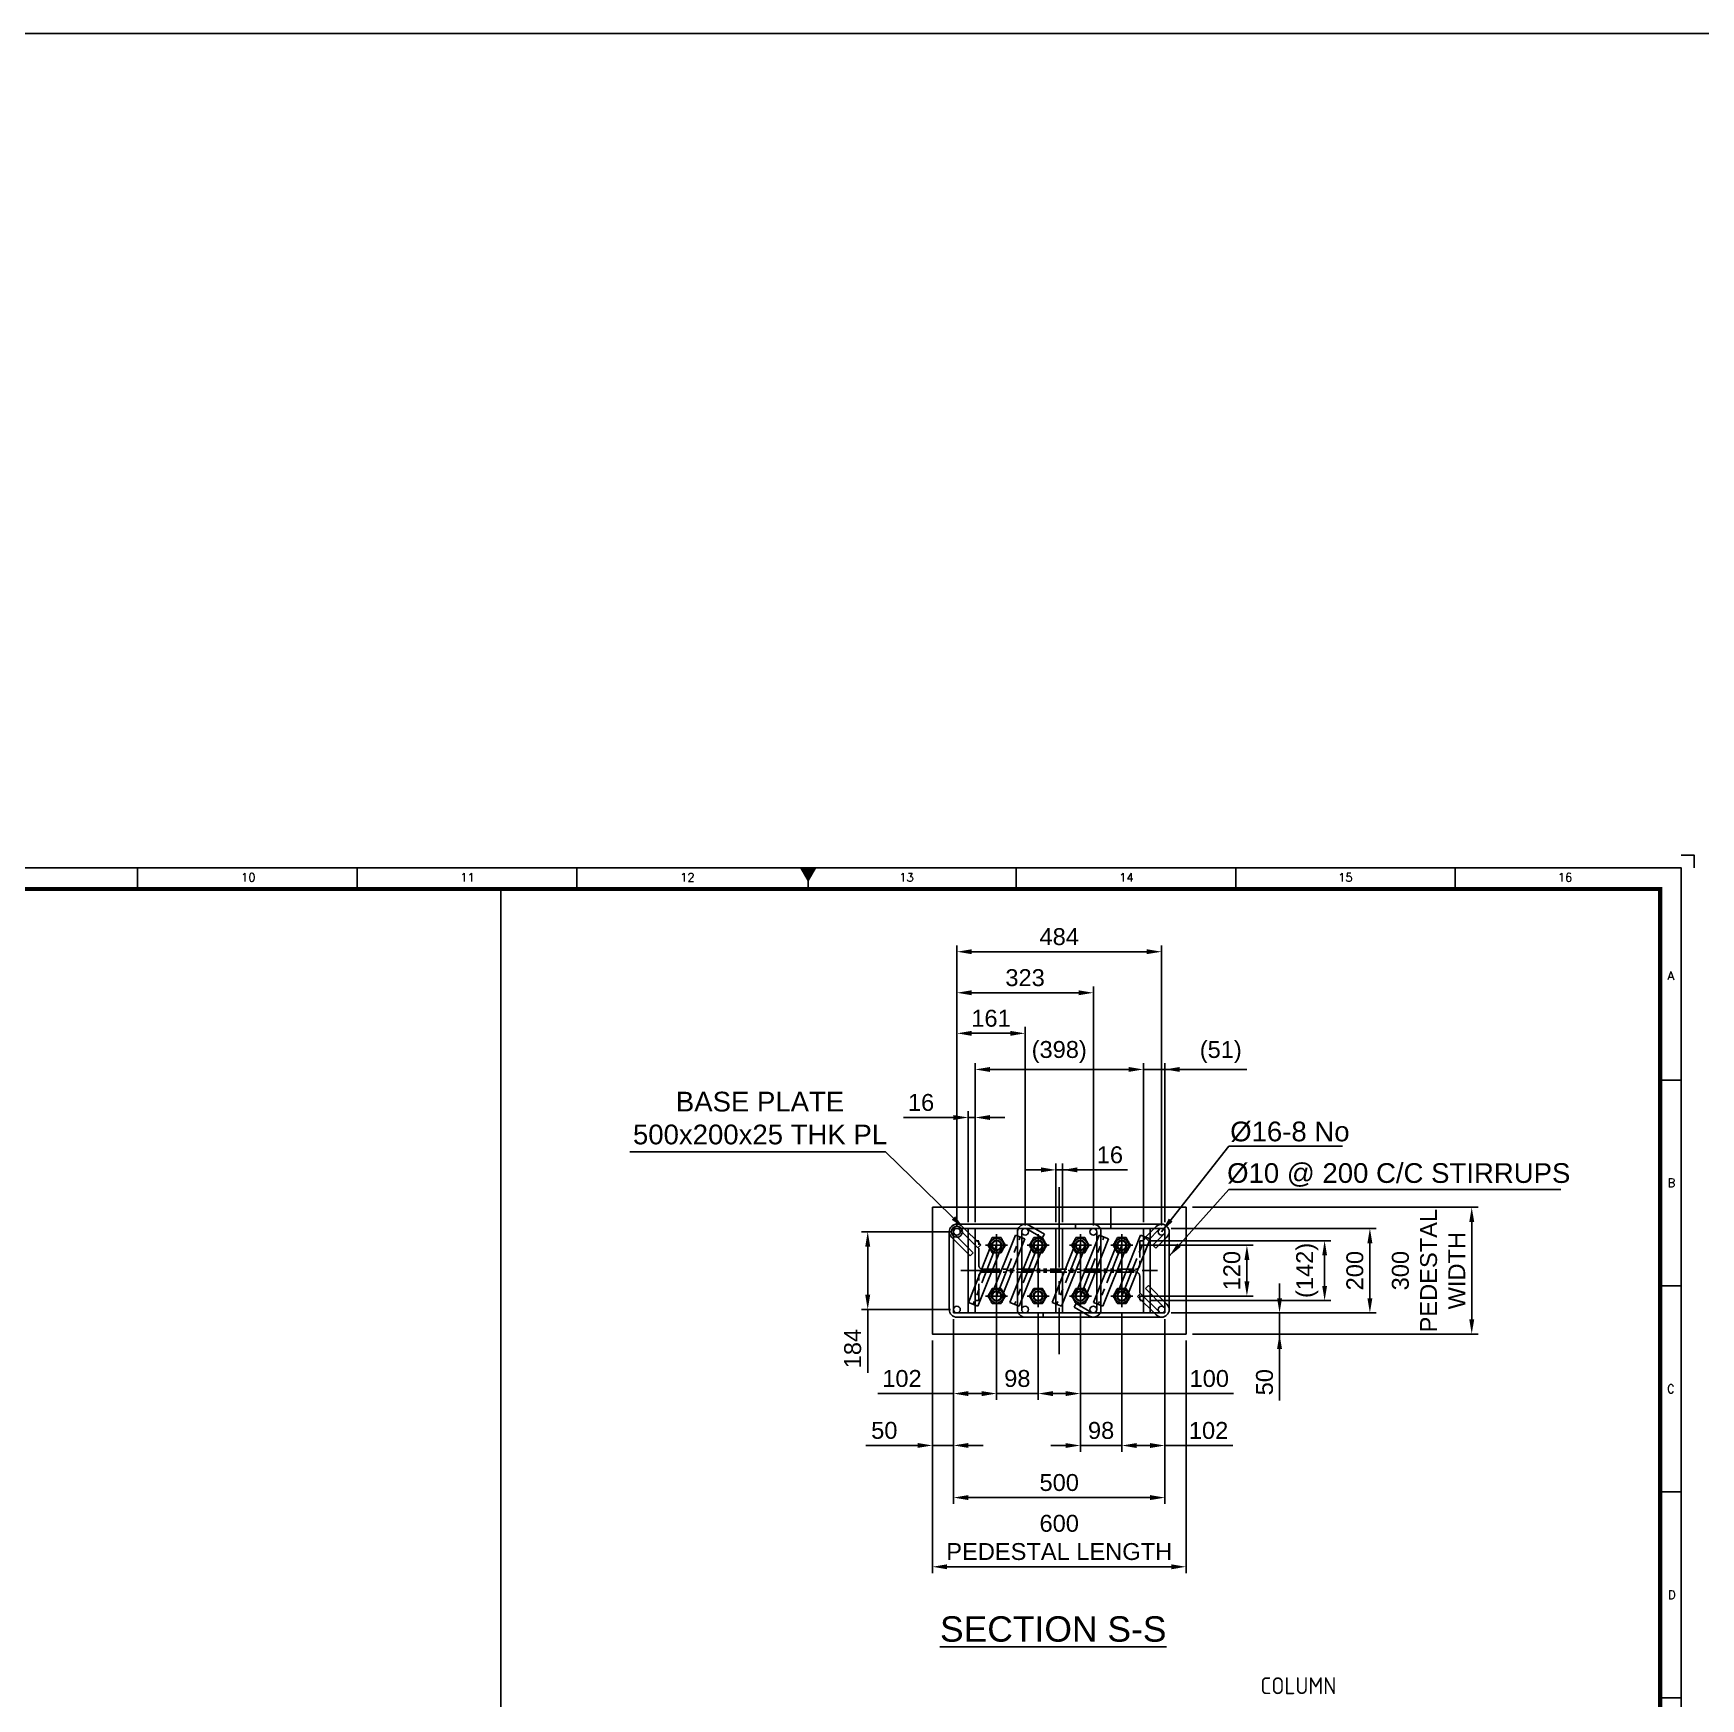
# Model space of a CAD drawing. Header units: millimetres. Extents: x -66 to 3621, y -1 to 3307.
# Drawn here: x 1471.8 to 1866.1, y 2215.4 to 2609 of the extents above; entities that cross this region are included whole.
import ezdxf
from ezdxf.enums import TextEntityAlignment as Align

# ---------------------------------------------------------------- set-up
doc = ezdxf.new("R2010")
doc.units = ezdxf.units.MM
doc.linetypes.add('CENTER2', pattern=[28.575, 19.05, -3.175, 3.175, -3.175])
doc.linetypes.add('PHANTOM2', pattern=[31.75, 15.875, -3.175, 3.175, -3.175, 3.175, -3.175])
doc.layers.add('BORDER', color=6, linetype='Continuous')
doc.styles.add('ACISOTS', font='isocp.shx')
doc.styles.add('ROMANS', font='romans.shx', dxfattribs={"width": 0.8})
doc.styles.get("Standard").update_dxf_attribs({"font": 'arial.ttf'})
doc.dimstyles.new('ISO-25', dxfattribs={"dimtxt": 4, "dimasz": 3.5, "dimexe": 1.5, "dimexo": 1.5, "dimgap": 1.5, "dimtad": 1, "dimtxsty": 'Standard', "dimcen": 0, "dimadec": 0, "dimazin": 0, "dimtfac": 1, "dimtmove": 0, "dimatfit": 3, "dimfxl": 1, "dimarcsym": 0})

# ---------------------------------------------------------------- blocks, each defined once
blk = doc.blocks.new('*D5960')
at = {"color": 0, "lineweight": -2}
for p, q in [((1689.41, 2305.01), (1689.41, 2261.37)), ((1739.41, 2305.01), (1739.41, 2261.37)), ((1692.91, 2262.87), (1735.91, 2262.87))]:
    blk.add_line(p, q, dxfattribs=at)
at = {"color": 0}
for points in [[(1692.91, 2263.46), (1692.91, 2262.29), (1689.41, 2262.87)], [(1735.91, 2262.29), (1735.91, 2263.46), (1739.41, 2262.87)]]:
    blk.add_solid(points, dxfattribs=at)
at = {"layer": 'Defpoints', "color": 0}
for p in [(1689.41, 2306.51), (1739.41, 2306.51), (1739.41, 2262.87)]:
    blk.add_point(p, dxfattribs=at)
at = {"color": 0, "insert": (1714.41, 2266.41), "char_height": 4, "attachment_point": 5}
blk.add_mtext('500', dxfattribs=at)
blk = doc.blocks.new('*D5961')
at = {"color": 0, "lineweight": -2}
for p, q in [((1710.11, 2340.33), (1706.61, 2340.33)), ((1713.61, 2328.01), (1713.61, 2341.83)), ((1713.61, 2340.33), (1715.21, 2340.33)), ((1715.21, 2328.01), (1715.21, 2341.83)), ((1715.21, 2340.33), (1730.56, 2340.33)), ((1718.71, 2340.33), (1722.21, 2340.33))]:
    blk.add_line(p, q, dxfattribs=at)
at = {"color": 0}
for points in [[(1710.11, 2339.75), (1710.11, 2340.92), (1713.61, 2340.33)], [(1718.71, 2340.92), (1718.71, 2339.75), (1715.21, 2340.33)]]:
    blk.add_solid(points, dxfattribs=at)
at = {"layer": 'Defpoints', "color": 0}
for p in [(1715.21, 2340.33), (1713.61, 2326.51), (1715.21, 2326.51)]:
    blk.add_point(p, dxfattribs=at)
at = {"color": 0, "insert": (1726.39, 2343.87), "char_height": 4, "attachment_point": 5}
blk.add_mtext('16', dxfattribs=at)
blk = doc.blocks.new('*D5962')
at = {"color": 0, "lineweight": -2}
for p, q in [((1694.51, 2328.01), (1694.51, 2365.57)), ((1734.31, 2328.01), (1734.31, 2365.57)), ((1730.81, 2364.07), (1698.01, 2364.07))]:
    blk.add_line(p, q, dxfattribs=at)
at = {"color": 0}
for points in [[(1698.01, 2364.65), (1698.01, 2363.49), (1694.51, 2364.07)], [(1730.81, 2363.49), (1730.81, 2364.65), (1734.31, 2364.07)]]:
    blk.add_solid(points, dxfattribs=at)
at = {"layer": 'Defpoints', "color": 0}
for p in [(1694.51, 2364.07), (1694.51, 2326.51), (1734.31, 2326.51)]:
    blk.add_point(p, dxfattribs=at)
at = {"color": 0, "insert": (1714.41, 2368.19), "char_height": 4, "attachment_point": 5}
blk.add_mtext('(398)', dxfattribs=at)
blk = doc.blocks.new('*D5963')
at = {"color": 0, "lineweight": -2}
for p, q in [((1692.91, 2328.01), (1692.91, 2354.21)), ((1694.51, 2328.01), (1694.51, 2354.21)), ((1689.41, 2352.71), (1677.56, 2352.71)), ((1694.51, 2352.71), (1692.91, 2352.71)), ((1698.01, 2352.71), (1701.51, 2352.71))]:
    blk.add_line(p, q, dxfattribs=at)
at = {"color": 0}
for points in [[(1689.41, 2352.13), (1689.41, 2353.29), (1692.91, 2352.71)], [(1698.01, 2353.29), (1698.01, 2352.13), (1694.51, 2352.71)]]:
    blk.add_solid(points, dxfattribs=at)
at = {"layer": 'Defpoints', "color": 0}
for p in [(1692.91, 2352.71), (1692.91, 2326.51), (1694.51, 2326.51)]:
    blk.add_point(p, dxfattribs=at)
at = {"color": 0, "insert": (1681.74, 2356.25), "char_height": 4, "attachment_point": 5}
blk.add_mtext('16', dxfattribs=at)
blk = doc.blocks.new('*D5964')
at = {"color": 0, "lineweight": -2}
for p, q in [((1735.81, 2323.6), (1778.67, 2323.6)), ((1777.17, 2312.92), (1777.17, 2320.1)), ((1735.81, 2309.42), (1778.67, 2309.42))]:
    blk.add_line(p, q, dxfattribs=at)
at = {"color": 0}
for points in [[(1777.75, 2320.1), (1776.59, 2320.1), (1777.17, 2323.6)], [(1776.59, 2312.92), (1777.75, 2312.92), (1777.17, 2309.42)]]:
    blk.add_solid(points, dxfattribs=at)
at = {"layer": 'Defpoints', "color": 0}
for p in [(1734.31, 2323.6), (1777.17, 2323.6), (1734.31, 2309.42)]:
    blk.add_point(p, dxfattribs=at)
at = {"color": 0, "insert": (1773.05, 2316.57), "char_height": 4, "attachment_point": 5, "rotation": 90}
blk.add_mtext('(142)', dxfattribs=at)
blk = doc.blocks.new('*D5965')
at = {"color": 0, "lineweight": -2}
for p, q in [((1745.91, 2331.51), (1813.45, 2331.51)), ((1811.95, 2305.01), (1811.95, 2328.01)), ((1745.91, 2301.51), (1813.45, 2301.51))]:
    blk.add_line(p, q, dxfattribs=at)
at = {"color": 0}
for points in [[(1812.54, 2328.01), (1811.37, 2328.01), (1811.95, 2331.51)], [(1811.37, 2305.01), (1812.54, 2305.01), (1811.95, 2301.51)]]:
    blk.add_solid(points, dxfattribs=at)
at = {"layer": 'Defpoints', "color": 0}
for p in [(1744.41, 2331.51), (1811.95, 2331.51), (1744.41, 2301.51)]:
    blk.add_point(p, dxfattribs=at)
at = {"color": 0, "insert": (1801.74, 2316.51), "char_height": 4, "attachment_point": 5, "rotation": 90}
blk.add_mtext('300\\PPEDESTAL\\PWIDTH', dxfattribs=at)
blk = doc.blocks.new('A$7E96413B21352')
at = {"color": 1}
for p, q in [((0.06, 1.91), (0, 1.8)), ((0, 1.8), (0.06, 1.69)), ((0, 1.8), (0, 1.8)), ((0.12, 2.01), (0.06, 1.91)), ((0.06, 1.69), (0.12, 1.59)), ((0.18, 2.11), (0.12, 2.01)), ((0.12, 1.59), (0.18, 1.49)), ((0.23, 2.2), (0.18, 2.11)), ((0.18, 1.49), (0.23, 1.4)), ((0.29, 2.3), (0.23, 2.2)), ((0.23, 1.4), (0.29, 1.3)), ((0.34, 2.39), (0.29, 2.3)), ((0.29, 1.3), (0.34, 1.21)), ((0.39, 2.48), (0.34, 2.39)), ((0.34, 1.21), (0.39, 1.12)), ((0.44, 2.57), (0.39, 2.48)), ((0.39, 1.12), (0.44, 1.03)), ((0.49, 2.66), (0.44, 2.57)), ((0.44, 1.03), (0.49, 0.94)), ((0.55, 2.74), (0.49, 2.66)), ((0.49, 0.94), (0.55, 0.86)), ((0.6, 2.83), (0.55, 2.74)), ((0.55, 0.86), (0.6, 0.77)), ((0.65, 2.92), (0.6, 2.83)), ((0.6, 0.77), (0.65, 0.68)), ((0.7, 3.01), (0.65, 2.92)), ((0.65, 0.68), (0.7, 0.59)), ((0.75, 3.1), (0.7, 3.01)), ((0.7, 0.59), (0.75, 0.5)), ((0.81, 3.2), (0.75, 3.1)), ((0.75, 0.5), (0.81, 0.4)), ((0.86, 3.29), (0.81, 3.2)), ((0.81, 0.4), (0.86, 0.31)), ((0.92, 3.39), (0.86, 3.29)), ((0.86, 0.31), (0.92, 0.21)), ((0.98, 3.49), (0.92, 3.39)), ((0.92, 0.21), (0.98, 0.11)), ((1.04, 3.6), (0.98, 3.49)), ((0.98, 0.11), (1.04, 0)), ((1.16, 3.6), (1.04, 3.6)), ((1.04, 3.6), (1.04, 3.6)), ((1.04, 0), (1.16, 0)), ((1.04, 0), (1.04, 0)), ((1.28, 3.6), (1.16, 3.6)), ((1.16, 0), (1.28, 0)), ((1.4, 3.6), (1.28, 3.6)), ((1.28, 0), (1.4, 0)), ((1.51, 3.6), (1.4, 3.6)), ((1.4, 0), (1.51, 0)), ((1.61, 3.6), (1.51, 3.6)), ((1.51, 0), (1.61, 0)), ((1.72, 3.6), (1.61, 3.6)), ((1.61, 0), (1.72, 0)), ((1.82, 3.6), (1.72, 3.6)), ((1.72, 0), (1.82, 0)), ((1.93, 3.6), (1.82, 3.6)), ((1.82, 0), (1.93, 0)), ((2.03, 3.6), (1.93, 3.6)), ((1.93, 0), (2.03, 0)), ((2.13, 3.6), (2.03, 3.6)), ((2.03, 0), (2.13, 0)), ((2.23, 3.6), (2.13, 3.6)), ((2.13, 0), (2.23, 0)), ((2.33, 3.6), (2.23, 3.6)), ((2.23, 0), (2.33, 0)), ((2.44, 3.6), (2.33, 3.6)), ((2.33, 0), (2.44, 0)), ((2.54, 3.6), (2.44, 3.6)), ((2.44, 0), (2.54, 0)), ((2.65, 3.6), (2.54, 3.6)), ((2.54, 0), (2.65, 0)), ((2.76, 3.6), (2.65, 3.6)), ((2.65, 0), (2.76, 0)), ((2.88, 3.6), (2.76, 3.6)), ((2.76, 0), (2.88, 0)), ((2.99, 3.6), (2.88, 3.6)), ((2.88, 0), (2.99, 0)), ((3.12, 3.6), (2.99, 3.6)), ((2.99, 0), (3.12, 0)), ((3.18, 3.49), (3.12, 3.6)), ((3.12, 3.6), (3.12, 3.6)), ((3.12, 0), (3.18, 0.11)), ((3.12, 0), (3.12, 0)), ((3.24, 3.39), (3.18, 3.49)), ((3.18, 0.11), (3.24, 0.21)), ((3.3, 3.29), (3.24, 3.39)), ((3.24, 0.21), (3.3, 0.31)), ((3.35, 3.2), (3.3, 3.29)), ((3.3, 0.31), (3.35, 0.4)), ((3.41, 3.1), (3.35, 3.2)), ((3.35, 0.4), (3.41, 0.5)), ((3.46, 3.01), (3.41, 3.1)), ((3.41, 0.5), (3.46, 0.59)), ((3.51, 2.92), (3.46, 3.01)), ((3.46, 0.59), (3.51, 0.68)), ((3.56, 2.83), (3.51, 2.92)), ((3.51, 0.68), (3.56, 0.77)), ((3.61, 2.74), (3.56, 2.83)), ((3.56, 0.77), (3.61, 0.86)), ((3.66, 2.66), (3.61, 2.74)), ((3.61, 0.86), (3.66, 0.94)), ((3.71, 2.57), (3.66, 2.66)), ((3.66, 0.94), (3.71, 1.03)), ((3.76, 2.48), (3.71, 2.57)), ((3.71, 1.03), (3.76, 1.12)), ((3.82, 2.39), (3.76, 2.48)), ((3.76, 1.12), (3.82, 1.21)), ((3.87, 2.3), (3.82, 2.39)), ((3.82, 1.21), (3.87, 1.3)), ((3.92, 2.2), (3.87, 2.3)), ((3.87, 1.3), (3.92, 1.4)), ((3.98, 2.11), (3.92, 2.2)), ((3.92, 1.4), (3.98, 1.49)), ((4.04, 2.01), (3.98, 2.11)), ((3.98, 1.49), (4.04, 1.59)), ((4.1, 1.91), (4.04, 2.01)), ((4.04, 1.59), (4.1, 1.69)), ((4.16, 1.8), (4.1, 1.91)), ((4.1, 1.69), (4.16, 1.8)), ((4.16, 1.8), (4.16, 1.8))]:
    blk.add_line(p, q, dxfattribs=at)
for radius, start, end in [(1.65, 0, 180), (1.65, 0, 180), (1.65, 180, 0), (1.65, 180, 0), (1.2, 0, 180), (1.2, 0, 180), (1.2, 180, 0), (1.2, 180, 0), (1.04, 0, 180), (1.04, 180, 0)]:
    blk.add_arc((2.08, 1.8), radius, start, end, dxfattribs=at)
blk = doc.blocks.new('*D5966')
at = {"color": 0, "lineweight": -2}
for p, q in [((1689.41, 2305.01), (1689.41, 2273.7)), ((1684.41, 2300.01), (1684.41, 2273.7)), ((1680.91, 2275.2), (1668.7, 2275.2)), ((1689.41, 2275.2), (1684.41, 2275.2)), ((1692.91, 2275.2), (1696.41, 2275.2))]:
    blk.add_line(p, q, dxfattribs=at)
at = {"color": 0}
for points in [[(1680.91, 2274.62), (1680.91, 2275.78), (1684.41, 2275.2)], [(1692.91, 2275.78), (1692.91, 2274.62), (1689.41, 2275.2)]]:
    blk.add_solid(points, dxfattribs=at)
at = {"layer": 'Defpoints', "color": 0}
for p in [(1689.41, 2306.51), (1684.41, 2301.51), (1684.41, 2275.2)]:
    blk.add_point(p, dxfattribs=at)
at = {"color": 0, "insert": (1673.05, 2278.74), "char_height": 4, "attachment_point": 5}
blk.add_mtext('50', dxfattribs=at)
blk = doc.blocks.new('*D5967')
at = {"color": 0, "lineweight": -2}
for p, q in [((1734.31, 2328.01), (1734.31, 2365.57)), ((1739.41, 2328.01), (1739.41, 2365.57)), ((1730.81, 2364.07), (1727.31, 2364.07)), ((1734.31, 2364.07), (1739.41, 2364.07)), ((1739.41, 2364.07), (1758.81, 2364.07)), ((1742.91, 2364.07), (1746.41, 2364.07))]:
    blk.add_line(p, q, dxfattribs=at)
at = {"color": 0}
for points in [[(1730.81, 2363.49), (1730.81, 2364.65), (1734.31, 2364.07)], [(1742.91, 2364.65), (1742.91, 2363.49), (1739.41, 2364.07)]]:
    blk.add_solid(points, dxfattribs=at)
at = {"layer": 'Defpoints', "color": 0}
for p in [(1739.41, 2364.07), (1734.31, 2326.51), (1739.41, 2326.51)]:
    blk.add_point(p, dxfattribs=at)
at = {"color": 0, "insert": (1752.61, 2368.19), "char_height": 4, "attachment_point": 5}
blk.add_mtext('(51)', dxfattribs=at)
blk = doc.blocks.new('*D5968')
at = {"color": 0, "lineweight": -2}
for p, q in [((1699.61, 2306.41), (1699.61, 2285.96)), ((1709.41, 2306.41), (1709.41, 2285.96)), ((1696.11, 2287.46), (1692.61, 2287.46)), ((1699.61, 2287.46), (1709.41, 2287.46)), ((1712.91, 2287.46), (1716.41, 2287.46))]:
    blk.add_line(p, q, dxfattribs=at)
at = {"color": 0}
for points in [[(1696.11, 2286.87), (1696.11, 2288.04), (1699.61, 2287.46)], [(1712.91, 2288.04), (1712.91, 2286.87), (1709.41, 2287.46)]]:
    blk.add_solid(points, dxfattribs=at)
at = {"layer": 'Defpoints', "color": 0}
for p in [(1699.61, 2307.91), (1709.41, 2307.91), (1709.41, 2287.46)]:
    blk.add_point(p, dxfattribs=at)
at = {"color": 0, "insert": (1704.51, 2291), "char_height": 4, "attachment_point": 5}
blk.add_mtext('98', dxfattribs=at)
blk = doc.blocks.new('*D5969')
at = {"color": 0, "lineweight": -2}
for p, q in [((1709.41, 2306.41), (1709.41, 2285.96)), ((1719.41, 2306.41), (1719.41, 2285.96)), ((1712.91, 2287.46), (1715.91, 2287.46)), ((1719.41, 2287.46), (1755.61, 2287.46))]:
    blk.add_line(p, q, dxfattribs=at)
at = {"color": 0}
for points in [[(1712.91, 2288.04), (1712.91, 2286.87), (1709.41, 2287.46)], [(1715.91, 2286.87), (1715.91, 2288.04), (1719.41, 2287.46)]]:
    blk.add_solid(points, dxfattribs=at)
at = {"layer": 'Defpoints', "color": 0}
for p in [(1709.41, 2307.91), (1719.41, 2307.91), (1719.41, 2287.46)]:
    blk.add_point(p, dxfattribs=at)
at = {"color": 0, "insert": (1749.89, 2291), "char_height": 4, "attachment_point": 5}
blk.add_mtext('100', dxfattribs=at)
blk = doc.blocks.new('*D5970')
at = {"color": 0, "lineweight": -2}
for p, q in [((1719.41, 2306.41), (1719.41, 2273.68)), ((1729.21, 2306.41), (1729.21, 2273.68)), ((1715.91, 2275.18), (1712.41, 2275.18)), ((1719.41, 2275.18), (1729.21, 2275.18)), ((1732.71, 2275.18), (1736.21, 2275.18))]:
    blk.add_line(p, q, dxfattribs=at)
at = {"color": 0}
for points in [[(1715.91, 2274.6), (1715.91, 2275.76), (1719.41, 2275.18)], [(1732.71, 2275.76), (1732.71, 2274.6), (1729.21, 2275.18)]]:
    blk.add_solid(points, dxfattribs=at)
at = {"layer": 'Defpoints', "color": 0}
for p in [(1719.41, 2307.91), (1729.21, 2307.91), (1729.21, 2275.18)]:
    blk.add_point(p, dxfattribs=at)
at = {"color": 0, "insert": (1724.31, 2278.72), "char_height": 4, "attachment_point": 5}
blk.add_mtext('98', dxfattribs=at)
blk = doc.blocks.new('*D5971')
at = {"color": 0, "lineweight": -2}
for p, q in [((1729.21, 2306.41), (1729.21, 2273.68)), ((1739.41, 2305.01), (1739.41, 2273.68)), ((1735.91, 2275.18), (1732.71, 2275.18)), ((1739.41, 2275.18), (1755.44, 2275.18))]:
    blk.add_line(p, q, dxfattribs=at)
at = {"color": 0}
for points in [[(1732.71, 2275.76), (1732.71, 2274.6), (1729.21, 2275.18)], [(1735.91, 2274.6), (1735.91, 2275.76), (1739.41, 2275.18)]]:
    blk.add_solid(points, dxfattribs=at)
at = {"layer": 'Defpoints', "color": 0}
for p in [(1729.21, 2307.91), (1739.41, 2306.51), (1729.21, 2275.18)]:
    blk.add_point(p, dxfattribs=at)
at = {"color": 0, "insert": (1749.73, 2278.72), "char_height": 4, "attachment_point": 5}
blk.add_mtext('102', dxfattribs=at)
blk = doc.blocks.new('*D5972')
at = {"color": 0, "lineweight": -2}
for p, q in [((1699.61, 2306.41), (1699.61, 2285.96)), ((1689.41, 2305.01), (1689.41, 2285.96)), ((1689.41, 2287.46), (1671.51, 2287.46)), ((1696.11, 2287.46), (1692.91, 2287.46))]:
    blk.add_line(p, q, dxfattribs=at)
at = {"color": 0}
for points in [[(1692.91, 2288.04), (1692.91, 2286.87), (1689.41, 2287.46)], [(1696.11, 2286.87), (1696.11, 2288.04), (1699.61, 2287.46)]]:
    blk.add_solid(points, dxfattribs=at)
at = {"layer": 'Defpoints', "color": 0}
for p in [(1689.41, 2306.51), (1699.61, 2307.91), (1689.41, 2287.46)]:
    blk.add_point(p, dxfattribs=at)
at = {"color": 0, "insert": (1677.22, 2291), "char_height": 4, "attachment_point": 5}
blk.add_mtext('102', dxfattribs=at)
blk = doc.blocks.new('A$7E978A243B256')
at = {"color": 5}
for p, q in [((7.33, 14.26), (0, 1.17)), ((9.43, 13.09), (2.09, 0)), ((0, 1.17), (2.09, 0))]:
    blk.add_line(p, q, dxfattribs=at)
at = {"color": 5, "linetype": 'CENTER2', "ltscale": 0.5}
blk.add_line((8.38, 13.67), (1.05, 0.59), dxfattribs=at)
at = {"color": 5}
blk.add_circle((8.38, 13.67), 1.2, dxfattribs=at)
blk = doc.blocks.new('A$7E978A26C98')
at = {"color": 6}
for p, q in [((7.33, 14.26), (0, 1.17)), ((9.43, 13.09), (2.09, 0)), ((0, 1.17), (2.09, 0))]:
    blk.add_line(p, q, dxfattribs=at)
at = {"color": 6, "linetype": 'CENTER2', "ltscale": 0.5}
blk.add_line((8.38, 13.67), (1.05, 0.59), dxfattribs=at)
at = {"color": 6}
blk.add_circle((8.38, 13.67), 1.2, dxfattribs=at)
blk = doc.blocks.new('*D5973')
at = {"color": 0, "lineweight": -2}
for p, q in [((1684.41, 2300.01), (1684.41, 2245.02)), ((1744.41, 2300.01), (1744.41, 2245.02)), ((1687.91, 2246.52), (1740.91, 2246.52))]:
    blk.add_line(p, q, dxfattribs=at)
at = {"color": 0}
for points in [[(1687.91, 2247.1), (1687.91, 2245.93), (1684.41, 2246.52)], [(1740.91, 2245.93), (1740.91, 2247.1), (1744.41, 2246.52)]]:
    blk.add_solid(points, dxfattribs=at)
at = {"layer": 'Defpoints', "color": 0}
for p in [(1684.41, 2301.51), (1744.41, 2301.51), (1744.41, 2246.52)]:
    blk.add_point(p, dxfattribs=at)
at = {"color": 0, "insert": (1714.41, 2253.43), "char_height": 4, "attachment_point": 5}
blk.add_mtext('600\\PPEDESTAL LENGTH', dxfattribs=at)
blk = doc.blocks.new('*D5974')
at = {"color": 0, "lineweight": -2}
for p, q in [((1740.91, 2326.51), (1789.37, 2326.51)), ((1787.87, 2310.01), (1787.87, 2323.01)), ((1740.91, 2306.51), (1789.37, 2306.51))]:
    blk.add_line(p, q, dxfattribs=at)
at = {"color": 0}
for points in [[(1788.45, 2323.01), (1787.29, 2323.01), (1787.87, 2326.51)], [(1787.29, 2310.01), (1788.45, 2310.01), (1787.87, 2306.51)]]:
    blk.add_solid(points, dxfattribs=at)
at = {"layer": 'Defpoints', "color": 0}
for p in [(1739.41, 2326.51), (1787.87, 2326.51), (1739.41, 2306.51)]:
    blk.add_point(p, dxfattribs=at)
at = {"color": 0, "insert": (1784.33, 2316.51), "char_height": 4, "attachment_point": 5, "rotation": 90}
blk.add_mtext('200', dxfattribs=at)
blk = doc.blocks.new('*D5975')
at = {"color": 0, "lineweight": -2}
for p, q in [((1766.51, 2310.01), (1766.51, 2313.51)), ((1740.91, 2306.51), (1768.01, 2306.51)), ((1766.51, 2301.51), (1766.51, 2306.51)), ((1745.91, 2301.51), (1768.01, 2301.51)), ((1766.51, 2301.51), (1766.51, 2285.79)), ((1766.51, 2298.01), (1766.51, 2294.51))]:
    blk.add_line(p, q, dxfattribs=at)
at = {"color": 0}
for points in [[(1765.92, 2310.01), (1767.09, 2310.01), (1766.51, 2306.51)], [(1767.09, 2298.01), (1765.92, 2298.01), (1766.51, 2301.51)]]:
    blk.add_solid(points, dxfattribs=at)
at = {"layer": 'Defpoints', "color": 0}
for p in [(1739.41, 2306.51), (1766.51, 2306.51), (1744.41, 2301.51)]:
    blk.add_point(p, dxfattribs=at)
at = {"color": 0, "insert": (1762.97, 2290.15), "char_height": 4, "attachment_point": 5, "rotation": 90}
blk.add_mtext('50', dxfattribs=at)
blk = doc.blocks.new('*D5976')
at = {"color": 0, "lineweight": -2}
for p, q in [((1733.31, 2322.51), (1760.29, 2322.51)), ((1758.79, 2314.01), (1758.79, 2319.01)), ((1733.31, 2310.51), (1760.29, 2310.51))]:
    blk.add_line(p, q, dxfattribs=at)
at = {"color": 0}
for points in [[(1759.38, 2319.01), (1758.21, 2319.01), (1758.79, 2322.51)], [(1758.21, 2314.01), (1759.38, 2314.01), (1758.79, 2310.51)]]:
    blk.add_solid(points, dxfattribs=at)
at = {"layer": 'Defpoints', "color": 0}
for p in [(1731.81, 2322.51), (1758.79, 2322.51), (1731.81, 2310.51)]:
    blk.add_point(p, dxfattribs=at)
at = {"color": 0, "insert": (1755.25, 2316.51), "char_height": 4, "attachment_point": 5, "rotation": 90}
blk.add_mtext('120', dxfattribs=at)
blk = doc.blocks.new('*D5983')
at = {"color": 0, "lineweight": -2}
for p, q in [((1690.21, 2327.21), (1690.21, 2374.11)), ((1706.34, 2327.21), (1706.34, 2374.11)), ((1693.71, 2372.61), (1702.84, 2372.61))]:
    blk.add_line(p, q, dxfattribs=at)
at = {"color": 0}
for points in [[(1693.71, 2373.19), (1693.71, 2372.02), (1690.21, 2372.61)], [(1702.84, 2372.02), (1702.84, 2373.19), (1706.34, 2372.61)]]:
    blk.add_solid(points, dxfattribs=at)
at = {"layer": 'Defpoints', "color": 0}
for p in [(1706.34, 2372.61), (1690.21, 2325.71), (1706.34, 2325.71)]:
    blk.add_point(p, dxfattribs=at)
at = {"color": 0, "insert": (1698.28, 2376.15), "char_height": 4, "attachment_point": 5}
blk.add_mtext('161', dxfattribs=at)
blk = doc.blocks.new('*D5984')
at = {"color": 0, "lineweight": -2}
for p, q in [((1690.21, 2327.21), (1690.21, 2383.7)), ((1693.71, 2382.2), (1718.98, 2382.2)), ((1722.48, 2327.21), (1722.48, 2383.7))]:
    blk.add_line(p, q, dxfattribs=at)
at = {"color": 0}
for points in [[(1693.71, 2382.78), (1693.71, 2381.61), (1690.21, 2382.2)], [(1718.98, 2381.61), (1718.98, 2382.78), (1722.48, 2382.2)]]:
    blk.add_solid(points, dxfattribs=at)
at = {"layer": 'Defpoints', "color": 0}
for p in [(1722.48, 2382.2), (1690.21, 2325.71), (1722.48, 2325.71)]:
    blk.add_point(p, dxfattribs=at)
at = {"color": 0, "insert": (1706.34, 2385.74), "char_height": 4, "attachment_point": 5}
blk.add_mtext('323', dxfattribs=at)
blk = doc.blocks.new('*D5985')
at = {"color": 0, "lineweight": -2}
for p, q in [((1690.21, 2327.21), (1690.21, 2393.4)), ((1738.61, 2327.21), (1738.61, 2393.4)), ((1693.71, 2391.9), (1735.11, 2391.9))]:
    blk.add_line(p, q, dxfattribs=at)
at = {"color": 0}
for points in [[(1693.71, 2392.48), (1693.71, 2391.32), (1690.21, 2391.9)], [(1735.11, 2391.32), (1735.11, 2392.48), (1738.61, 2391.9)]]:
    blk.add_solid(points, dxfattribs=at)
at = {"layer": 'Defpoints', "color": 0}
for p in [(1738.61, 2391.9), (1690.21, 2325.71), (1738.61, 2325.71)]:
    blk.add_point(p, dxfattribs=at)
at = {"color": 0, "insert": (1714.41, 2395.44), "char_height": 4, "attachment_point": 5}
blk.add_mtext('484', dxfattribs=at)
blk = doc.blocks.new('*D5986')
at = {"color": 0, "lineweight": -2}
for p, q in [((1688.71, 2325.71), (1667.63, 2325.71)), ((1669.13, 2310.81), (1669.13, 2322.21)), ((1688.71, 2307.31), (1667.63, 2307.31)), ((1669.13, 2307.31), (1669.13, 2292.37))]:
    blk.add_line(p, q, dxfattribs=at)
at = {"color": 0}
for points in [[(1669.71, 2322.21), (1668.54, 2322.21), (1669.13, 2325.71)], [(1668.54, 2310.81), (1669.71, 2310.81), (1669.13, 2307.31)]]:
    blk.add_solid(points, dxfattribs=at)
at = {"layer": 'Defpoints', "color": 0}
for p in [(1669.13, 2325.71), (1690.21, 2325.71), (1690.21, 2307.31)]:
    blk.add_point(p, dxfattribs=at)
at = {"color": 0, "insert": (1665.58, 2298.09), "char_height": 4, "attachment_point": 5, "rotation": 90}
blk.add_mtext('184', dxfattribs=at)
blk = doc.blocks.new('A$7E97B133649')
at = {"color": 1}
for p, q in [((0, 20.2), (0, 1.8)), ((1, 20.2), (1, 1.8)), ((1.8, 22), (50.2, 22)), ((1.8, 21), (50.2, 21)), ((51, 20.2), (51, 1.8)), ((52, 20.2), (52, 1.8)), ((0.53, 3.07), (3.14, 5.69)), ((1.23, 2.37), (3.85, 4.98)), ((3.85, 4.98), (3.14, 5.69)), ((50.2, 1), (1.8, 1)), ((50.2, 0), (1.8, 0)), ((2.37, 1.23), (4.98, 3.85)), ((3.07, 0.53), (5.69, 3.14)), ((5.69, 3.14), (4.98, 3.85))]:
    blk.add_line(p, q, dxfattribs=at)
at = {"color": 1, "lineweight": 0}
for radius in [1.8, 0.8]:
    blk.add_arc((1.8, 20.2), radius, 90, 180, dxfattribs=at)
at = {"color": 1}
for centre, radius, start, end in [((50.2, 20.2), 1.8, 0, 90), ((50.2, 20.2), 0.8, 0, 90), ((1.8, 1.8), 1.8, 135, 315), ((1.8, 1.8), 0.8, 135, 315), ((50.2, 1.8), 1.8, 270, 0), ((50.2, 1.8), 0.8, 270, 0)]:
    blk.add_arc(centre, radius, start, end, dxfattribs=at)
blk = doc.blocks.new('A$7E97B13191B20')
at = {"color": 3}
for p, q in [((0, 20.2), (0, 1.8)), ((1, 20.2), (1, 1.8)), ((5.86, 18.78), (2.2, 20.89)), ((6.36, 19.64), (2.7, 21.76)), ((5.86, 18.78), (6.36, 19.64)), ((1.8, 1), (6.03, 1)), ((1.8, 0), (6.03, 0)), ((6.03, 0), (6.03, 1))]:
    blk.add_line(p, q, dxfattribs=at)
for centre, radius, start, end in [((1.8, 20.2), 1.8, 60, 180), ((1.8, 20.2), 0.8, 60, 180), ((1.8, 1.8), 1.8, 180, 270), ((1.8, 1.8), 0.8, 180, 270)]:
    blk.add_arc(centre, radius, start, end, dxfattribs=at)
blk = doc.blocks.new('A$7E97B1321435D')
at = {"color": 6, "linetype": 'PHANTOM2', "ltscale": 0.25}
for p, q in [((3.37, 0), (3.37, 14.18)), ((3.37, 14.18), (4.23, 14.18)), ((4.23, 8.43), (4.23, 14.18)), ((42.31, 14.18), (42.31, 8.43)), ((42.31, 14.18), (43.17, 14.18)), ((43.17, 14.18), (43.17, 0)), ((4.23, 0), (4.23, 5.75)), ((5.25, 7.41), (41.29, 7.41)), ((5.25, 6.77), (41.29, 6.77)), ((42.31, 5.75), (42.31, 0)), ((3.37, 0), (4.23, 0)), ((42.31, 0), (43.17, 0))]:
    blk.add_line(p, q, dxfattribs=at)
at = {"color": 3, "linetype": 'CENTER2', "ltscale": 0.5}
blk.add_line((0, 7.09), (46.54, 7.09), dxfattribs=at)
at = {"color": 6, "linetype": 'PHANTOM2', "ltscale": 0.25}
for centre, start, end in [((5.25, 8.43), 180, 270), ((41.29, 5.75), 0, 90)]:
    blk.add_arc(centre, 1.02, start, end, dxfattribs=at)
at = {"color": 6, "linetype": 'PHANTOM2', "ltscale": 0.25, "extrusion": (0, 0, -1)}
for centre, start, end in [((-41.29, 8.43), 180, 270), ((-5.25, 5.75), 0, 90)]:
    blk.add_arc(centre, 1.02, start, end, dxfattribs=at)
blk = doc.blocks.new('A1B')
at = {"layer": 'BORDER', "color": 1}
for p, q in [((471.94, 585), (471.94, 590)), ((523.88, 585), (523.88, 590)), ((575.81, 585), (575.81, 590)), ((679.69, 590), (679.69, 585)), ((731.63, 590), (731.63, 585)), ((731.63, 585), (731.63, 590)), ((731.63, 590), (731.63, 585)), ((783.56, 590), (783.56, 585)), ((783.56, 585), (783.56, 590)), ((837, 539.83), (832, 539.83)), ((837, 491.17), (832, 491.17)), ((837, 442.5), (832, 442.5)), ((837, 393.84), (832, 393.84))]:
    blk.add_line(p, q, dxfattribs=at)
at = {"layer": 'BORDER'}
for p, q in [((630.5, 587), (628.77, 590)), ((630.5, 590), (630.5, 585)), ((630.5, 587), (632.23, 590))]:
    blk.add_line(p, q, dxfattribs=at)
at = {"layer": 'BORDER', "color": 1}
blk.add_lwpolyline([(840, 590), (840, 593), (837, 593)], dxfattribs=at)
at = {"layer": 'BORDER'}
blk.add_lwpolyline([(837, 3), (837, 590), (3, 590), (3, 3)], close=True, dxfattribs=at)
at = {"layer": 'BORDER', "const_width": 1}
blk.add_lwpolyline([(8, 8), (832, 8), (832, 585), (8, 585)], close=True, dxfattribs=at)
at = {"layer": 'BORDER'}
blk.add_solid([(632.23, 590), (628.77, 590), (630.5, 587)], dxfattribs=at)
at = {"layer": 'BORDER', "color": 1, "style": 'ROMANS'}
for s, p in [('10', (498.13, 586.75)), ('11', (549.97, 586.75)), ('12', (601.96, 586.75)), ('13', (653.79, 586.75)), ('14', (705.77, 586.75)), ('15', (757.56, 586.75)), ('16', (809.48, 586.75)), ('A', (834.52, 563.52)), ('B', (834.65, 514.55)), ('C', (834.51, 465.84)), ('D', (834.75, 417.17))]:
    blk.add_text(s, height=2, dxfattribs=at).set_placement(p, align=Align.CENTER)
blk = doc.blocks.new('A$7E9719F61F211')
at = {"color": 2}
for p, q in [((0, 1.8), (0, 20.2)), ((1, 1.8), (1, 20.2)), ((1.8, 22), (34.07, 22)), ((1.8, 21), (34.07, 21)), ((32.79, 21.47), (28.41, 17.09)), ((33.5, 20.77), (29.12, 16.38)), ((34.87, 1.8), (34.87, 20.2)), ((35.87, 1.8), (35.87, 20.2)), ((28.41, 17.09), (29.12, 16.38)), ((34.63, 19.63), (30.25, 15.25)), ((35.34, 18.93), (30.96, 14.54)), ((30.25, 15.25), (30.96, 14.54)), ((34.07, 1), (1.8, 1)), ((34.07, 0), (1.8, 0))]:
    blk.add_line(p, q, dxfattribs=at)
for centre, radius, start, end in [((1.8, 20.2), 1.8, 90, 180), ((1.8, 20.2), 0.8, 90, 180), ((34.07, 20.2), 1.8, 315, 135), ((34.07, 20.2), 0.8, 315, 135), ((1.8, 1.8), 1.8, 180, 270), ((1.8, 1.8), 0.8, 180, 270)]:
    blk.add_arc(centre, radius, start, end, dxfattribs=at)
at = {"color": 2, "lineweight": 0}
for radius in [1.8, 0.8]:
    blk.add_arc((34.07, 1.8), radius, 270, 0, dxfattribs=at)

msp = doc.modelspace()

# ---------------------------------------------------------------- linework, layer by layer
for p, q in [((1582.33813, 2406.72715), (1582.33813, 2012.9895)), ((1739.41143, 2326.51108), (1689.41143, 2326.51108)), ((1689.41143, 2326.51108), (1689.41143, 2306.51108)), ((1692.91143, 2326.51108), (1692.91143, 2306.51108)), ((1694.51143, 2326.51108), (1694.51143, 2306.51108)), ((1713.61143, 2326.51108), (1713.61143, 2316.83108)), ((1715.21143, 2326.51108), (1715.21143, 2316.83108)), ((1734.31143, 2326.51108), (1734.31143, 2306.51108)), ((1735.91143, 2326.51108), (1735.91143, 2306.51108)), ((1739.41143, 2326.51108), (1739.41143, 2306.51108)), ((1699.61143, 2322.51108), (1699.61143, 2301.21108)), ((1713.61143, 2316.19108), (1713.61143, 2306.51108)), ((1715.21143, 2316.19108), (1715.21143, 2306.51108)), ((1739.41143, 2306.51108), (1689.41143, 2306.51108))]:
    msp.add_line(p, q)
at = {"color": 3, "linetype": 'CENTER2'}
for p, q in [((1714.41143, 2336.27837), (1714.41143, 2296.74378)), ((1726.61143, 2326.41108), (1726.61143, 2331.61108)), ((1702.21143, 2322.51108), (1697.01143, 2322.51108)), ((1699.61143, 2325.11108), (1699.61143, 2307.91108)), ((1712.01143, 2322.51108), (1706.81143, 2322.51108)), ((1709.41143, 2325.11108), (1709.41143, 2307.91108)), ((1722.01143, 2322.51108), (1716.81143, 2322.51108)), ((1719.41143, 2325.11108), (1719.41143, 2307.91108)), ((1731.81143, 2322.51108), (1726.61143, 2322.51108)), ((1729.21143, 2325.11108), (1729.21143, 2307.91108)), ((1702.21143, 2310.51108), (1697.01143, 2310.51108)), ((1712.01143, 2310.51108), (1706.81143, 2310.51108)), ((1722.01143, 2310.51108), (1716.81143, 2310.51108)), ((1731.81143, 2310.51108), (1726.61143, 2310.51108))]:
    msp.add_line(p, q, dxfattribs=at)
at = {"color": 6}
msp.add_line((1744.41143, 2301.51108), (1684.41143, 2301.51108), dxfattribs=at)
msp.add_lwpolyline([(-66.42426, 2608.97002), (1917.17851, 2608.97002), (1917.17851, 1737.38699), (-66.42426, 1737.38699)], close=True)
msp.add_lwpolyline([(1684.41143, 2331.51108), (1744.41143, 2331.51108), (1744.41143, 2301.51108), (1684.41143, 2301.51108)], close=True, dxfattribs=at)
for centre, radius in [((1690.21143, 2325.71108), 1.3), ((1690.21143, 2325.71108), 0.8), ((1706.34476, 2325.71108), 0.8), ((1722.4781, 2325.71108), 0.8), ((1738.61143, 2325.71108), 0.8), ((1699.61143, 2322.51108), 1.2), ((1690.21143, 2307.31108), 0.8), ((1706.34476, 2307.31108), 0.8), ((1722.4781, 2307.31108), 0.8), ((1738.61143, 2307.31108), 0.8)]:
    msp.add_circle(centre, radius)

# ---------------------------------------------------------------- block references
for name, p in [('A1B', (1024.514, 1821.72715)), ('A$7E97B13191B20', (1704.54476, 2305.51108)), ('A$7E97B1321435D', (1691.13939, 2309.42108)), ('A$7E96413B21352', (1697.53297, 2320.71108)), ('A$7E96413B21352', (1707.33297, 2320.71108))]:
    msp.add_blockref(name, p)
at = {"xscale": -1}
for name, p in [('A$7E9719F61F211', (1724.2781, 2305.51108)), ('A$7E96413B21352', (1721.48989, 2320.71108)), ('A$7E96413B21352', (1731.28989, 2320.71108))]:
    msp.add_blockref(name, p, dxfattribs=at)
for name, p, rotation in [('A$7E97B133649', (1740.41143, 2327.51108), 180), ('A$7E97B13191B20', (1724.2781, 2327.51108), 180), ('A$7E978A243B256', (1693.08924, 2307.86175), 7.499999999999999), ('A$7E978A26C98', (1706.13362, 2325.1604), 187.4999999999993), ('A$7E978A243B256', (1702.88924, 2307.86175), 7.499999999999999), ('A$7E978A243B256', (1712.88924, 2307.86175), 7.499999999999999), ('A$7E978A26C98', (1725.93362, 2325.1604), 187.4999999999993), ('A$7E978A243B256', (1722.68924, 2307.86175), 7.499999999999999), ('A$7E978A26C98', (1735.73362, 2325.1604), 187.4999999999993), ('A$7E96413B21352', (1721.48989, 2312.31108), 180), ('A$7E96413B21352', (1731.28989, 2312.31108), 180)]:
    msp.add_blockref(name, p, dxfattribs=dict(rotation=rotation))
at = {"xscale": -1, "rotation": 180}
for name, p in [('A$7E9719F61F211', (1704.54476, 2327.51108)), ('A$7E96413B21352', (1697.53297, 2312.31108)), ('A$7E96413B21352', (1707.33297, 2312.31108))]:
    msp.add_blockref(name, p, dxfattribs=at)

# ---------------------------------------------------------------- texts
at = {"color": 130}
msp.add_text('%%USECTION S-S', height=6, dxfattribs=at).set_placement((1686.218, 2231.81407), align=Align.MIDDLE_LEFT)
at = {"color": 130, "char_height": 4.662, "attachment_point": 5}
for s, insert in [('BASE PLATE\\P500x200x25 THK PL', (1643.66549, 2352.55137)), ('%%C16-8 No', (1768.95113, 2349.32894)), ('%%C10 @ 200 C/C STIRRUPS', (1794.69297, 2339.11804))]:
    msp.add_mtext(s, dxfattribs=dict(at, insert=insert))
at = {"insert": (1770.95989, 2218.40503), "char_height": 4, "attachment_point": 5, "style": 'ACISOTS'}
msp.add_mtext('COLUMN', dxfattribs=at)

# ---------------------------------------------------------------- dimensions: what is measured, and where the dimension line sits
for base, p1, p2, picture, middle in [((1738.61143, 2391.89948), (1690.21143, 2325.71108), (1738.61143, 2325.71108), '*D5985', (1714.41143, 2391.89948)), ((1715.21143, 2340.33196), (1713.61143, 2326.51108), (1715.21143, 2326.51108), '*D5961', (1726.38674, 2340.33196)), ((1689.41143, 2287.45708), (1699.61143, 2307.91108), (1689.41143, 2306.51108), '*D5972', (1677.21761, 2287.45708)), ((1739.41143, 2262.87175), (1689.41143, 2306.51108), (1739.41143, 2306.51108), '*D5960', (1714.41143, 2262.87175)), ((1719.41143, 2287.45708), (1709.41143, 2307.91108), (1719.41143, 2307.91108), '*D5969', (1749.88895, 2287.45708)), ((1729.21143, 2275.18113), (1739.41143, 2306.51108), (1729.21143, 2307.91108), '*D5971', (1749.72657, 2275.18113))]:
    dim = msp.add_linear_dim(base=base, p1=p1, p2=p2, dimstyle='ISO-25', override={"dimtxt": 4, "dimdec": 0, "dimlfac": 10})
    dim.commit()
    dim.dimension.update_dxf_attribs({"geometry": picture, "text_midpoint": middle, "dimtype": 160})
for base, p1, p2, picture, middle in [((1722.4781, 2382.19655), (1690.21143, 2325.71108), (1722.4781, 2325.71108), '*D5984', (1706.34476, 2385.7402)), ((1706.34476, 2372.60749), (1690.21143, 2325.71108), (1706.34476, 2325.71108), '*D5983', (1698.2781, 2376.14978)), ((1692.91143, 2352.7097), (1694.51143, 2326.51108), (1692.91143, 2326.51108), '*D5963', (1681.73612, 2356.252)), ((1684.41143, 2275.20144), (1689.41143, 2306.51108), (1684.41143, 2301.51108), '*D5966', (1673.05331, 2278.74373)), ((1709.41143, 2287.45708), (1699.61143, 2307.91108), (1709.41143, 2307.91108), '*D5968', (1704.51143, 2290.99937)), ((1729.21143, 2275.18113), (1719.41143, 2307.91108), (1729.21143, 2307.91108), '*D5970', (1724.31143, 2278.72342))]:
    dim = msp.add_linear_dim(base=base, p1=p1, p2=p2, dimstyle='ISO-25', override={"dimtxt": 4, "dimdec": 0, "dimlfac": 10})
    dim.commit()
    dim.dimension.update_dxf_attribs({"geometry": picture, "text_midpoint": middle})
dim = msp.add_linear_dim(base=(1694.51143, 2364.07162), p1=(1734.31143, 2326.51108), p2=(1694.51143, 2326.51108), text='(<>)', dimstyle='ISO-25', override={"dimtxt": 4, "dimdec": 0, "dimlfac": 10})
dim.commit()
dim.dimension.update_dxf_attribs({"geometry": '*D5962', "text_midpoint": (1714.41143, 2368.19372)})
for base, p1, p2, angle, text, picture, middle in [((1739.41143, 2364.07162), (1734.31143, 2326.51108), (1739.41143, 2326.51108), 180, '(<>)', '*D5967', (1752.60993, 2364.07162)), ((1811.95289, 2331.51108), (1744.41143, 2301.51108), (1744.41143, 2331.51108), 90, '<>\\PPEDESTAL\\PWIDTH', '*D5965', (1811.95289, 2316.51108)), ((1777.16874, 2323.60108), (1734.31143, 2309.42108), (1734.31143, 2323.60108), 90, '(<>)', '*D5964', (1777.16874, 2316.56803))]:
    dim = msp.add_linear_dim(base=base, p1=p1, p2=p2, angle=angle, text=text, dimstyle='ISO-25', override={"dimtxt": 4, "dimdec": 0, "dimlfac": 10})
    dim.commit()
    dim.dimension.update_dxf_attribs({"geometry": picture, "text_midpoint": middle, "dimtype": 160})
dim = msp.add_linear_dim(base=(1787.86953, 2326.51108), p1=(1739.41143, 2306.51108), p2=(1739.41143, 2326.51108), angle=90, dimstyle='ISO-25', override={"dimtxt": 4, "dimdec": 0, "dimlfac": 10})
dim.commit()
dim.dimension.update_dxf_attribs({"geometry": '*D5974', "text_midpoint": (1784.32724, 2316.51108)})
for base, p1, p2, override, picture, middle in [((1669.12694, 2325.71108), (1690.21143, 2307.31108), (1690.21143, 2325.71108), {"dimdec": 0, "dimlfac": 10}, '*D5986', (1669.12694, 2298.0887)), ((1758.79177, 2322.51108), (1731.81143, 2310.51108), (1731.81143, 2322.51108), {"dimtxt": 4, "dimdec": 0, "dimlfac": 10}, '*D5976', (1758.79177, 2316.51108)), ((1766.50813, 2306.51108), (1744.41143, 2301.51108), (1739.41143, 2306.51108), {"dimtxt": 4, "dimdec": 0, "dimlfac": 10}, '*D5975', (1766.50813, 2290.15296))]:
    dim = msp.add_linear_dim(base=base, p1=p1, p2=p2, angle=90, dimstyle='ISO-25', override=override)
    dim.commit()
    dim.dimension.update_dxf_attribs({"geometry": picture, "text_midpoint": middle, "dimtype": 160})
dim = msp.add_linear_dim(base=(1744.41143, 2246.51565), p1=(1684.41143, 2301.51108), p2=(1744.41143, 2301.51108), text='<>\\PPEDESTAL LENGTH', dimstyle='ISO-25', override={"dimtxt": 4, "dimdec": 0, "dimlfac": 10})
dim.commit()
dim.dimension.update_dxf_attribs({"geometry": '*D5973', "text_midpoint": (1714.41143, 2246.51565), "dimtype": 160})

# ---------------------------------------------------------------- leaders
for points in [[(1738.61143, 2325.71108), (1754.48342, 2345.90499), (1781.3807, 2345.90499)], [(1691.91559, 2326.51108), (1673.31034, 2344.58125), (1612.8802, 2344.58125)], [(1740.41143, 2319.92532), (1754.48342, 2335.69409), (1833.03313, 2335.69409)]]:
    msp.add_leader(points, dimstyle='ISO-25', override={"dimtad": 0})

doc.saveas('drawing.dxf')
